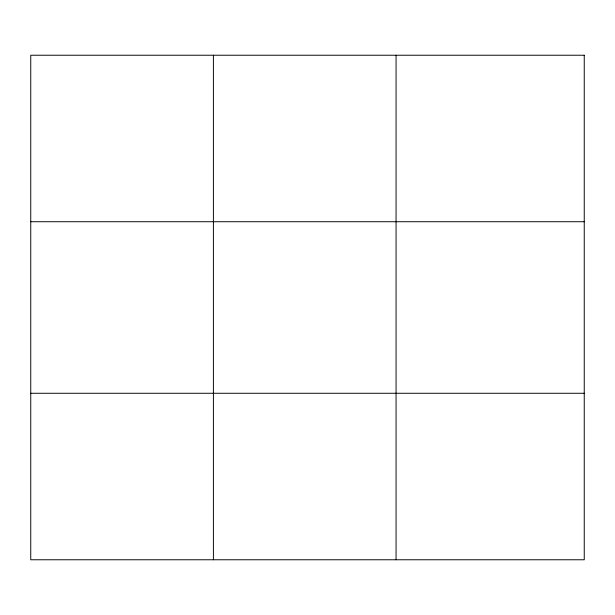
<?xml version="1.0" encoding="UTF-8"?>
<svg xmlns="http://www.w3.org/2000/svg" width="615" height="615" viewBox="0 0 615 615"><rect width="100%" height="100%" fill="white"/><g stroke="black" fill="none" stroke-linecap="round" stroke-linejoin="round"><path stroke-width="0.92" d="M213.405 55.235L213.405 559.765M396.06 55.235L396.06 559.765M30.75 221.731L584.25 221.731M30.75 393.269L584.25 393.269M584.25 55.235L30.75 55.235L30.75 559.765L584.25 559.765L584.25 55.235"/></g></svg>
